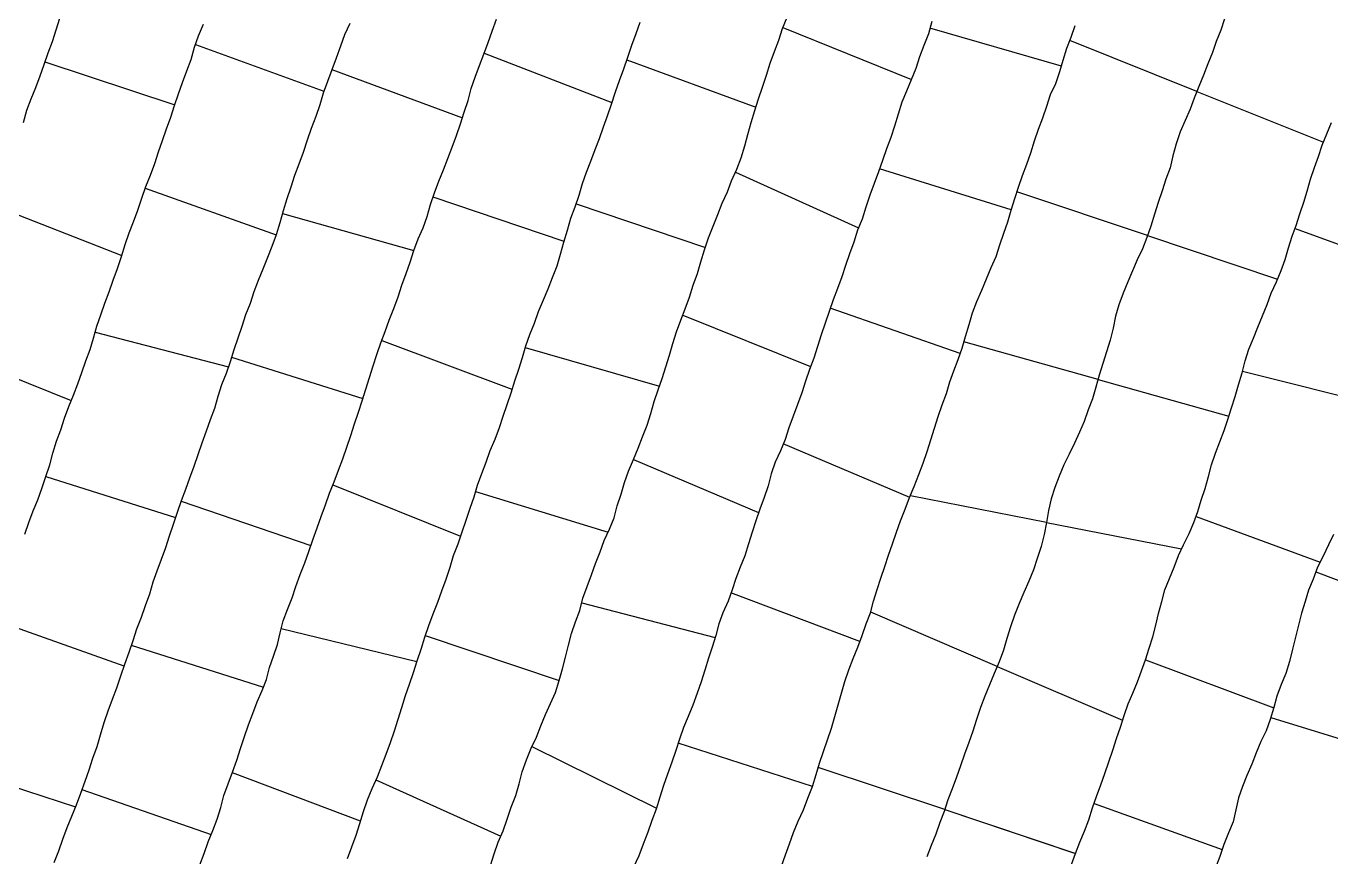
# Model space of a CAD drawing. Extents: x 703186 to 703989, y 1560402 to 1561368.
# Drawn here: x 703685.02 to 703727.81, y 1560788.26 to 1560815.5 of the extents above; entities that cross this region are included whole.
import ezdxf

# ---------------------------------------------------------------- set-up
doc = ezdxf.new("R2010")
doc.units = 0
doc.layers.add('10124_2002_REAL', color=30, linetype='Continuous')
doc.layers.add('AGROCAD PLL', color=7, linetype='Continuous')

msp = doc.modelspace()

# ---------------------------------------------------------------- linework, layer by layer
at = {"layer": '10124_2002_REAL'}
for points in [[(703686.1201, 1560815.7481), (703686.0017, 1560815.3615), (703685.8736, 1560814.9873), (703685.7374, 1560814.6138), (703685.609, 1560814.2267), (703685.4789, 1560813.8541), (703685.3284, 1560813.4766), (703685.1752, 1560813.1017), (703685.0338, 1560812.7283), (703684.9264, 1560812.3294)], [(703690.7174, 1560788.0053), (703690.8662, 1560788.3736), (703690.9969, 1560788.7527), (703691.1463, 1560789.1253), (703691.2876, 1560789.5058), (703691.4061, 1560789.8839), (703691.5089, 1560790.2805), (703691.6477, 1560790.6619), (703691.7922, 1560791.0447), (703691.9343, 1560791.4308), (703692.0589, 1560791.8175), (703692.1832, 1560792.2082), (703692.3187, 1560792.5949), (703692.4572, 1560792.9657), (703692.6007, 1560793.3435), (703692.7661, 1560793.7148), (703692.9064, 1560794.0836), (703693.0103, 1560794.4728), (703693.1417, 1560794.847), (703693.2709, 1560795.2217), (703693.356, 1560795.6133), (703693.4514, 1560796.0045), (703693.5933, 1560796.3758), (703693.7467, 1560796.7516), (703693.8708, 1560797.1283), (703694.0094, 1560797.5168), (703694.1645, 1560797.9028), (703694.2993, 1560798.274), (703694.4314, 1560798.661), (703694.5711, 1560799.0459), (703694.7001, 1560799.4225), (703694.8384, 1560799.8088), (703694.9745, 1560800.1872), (703695.1238, 1560800.5581), (703695.2698, 1560800.9385), (703695.415, 1560801.3162), (703695.5473, 1560801.6982), (703695.6723, 1560802.0759), (703695.7921, 1560802.4584), (703695.9193, 1560802.8444), (703696.0445, 1560803.2195), (703696.1641, 1560803.5964), (703696.2834, 1560803.9795), (703696.4067, 1560804.3573), (703696.5279, 1560804.7327), (703696.6581, 1560805.1164), (703696.7976, 1560805.4903), (703696.9304, 1560805.8605), (703697.0846, 1560806.2388), (703697.2239, 1560806.6179), (703697.3507, 1560807.0029), (703697.4892, 1560807.3898), (703697.6213, 1560807.7618), (703697.7429, 1560808.1443), (703697.8835, 1560808.5256), (703698.0436, 1560808.8869), (703698.1785, 1560809.2564), (703698.2836, 1560809.6514), (703698.4126, 1560810.033), (703698.5634, 1560810.4098), (703698.7069, 1560810.7827), (703698.8542, 1560811.1584), (703698.9933, 1560811.5295), (703699.1364, 1560811.9088), (703699.2718, 1560812.2924), (703699.3935, 1560812.6798), (703699.5158, 1560813.0618), (703699.6239, 1560813.4478), (703699.7486, 1560813.8283), (703699.8877, 1560814.2033), (703700.0315, 1560814.5806), (703700.1756, 1560814.956), (703700.31, 1560815.3304), (703700.4466, 1560815.7219)], [(703700.2489, 1560787.9846), (703700.3708, 1560788.3692), (703700.5101, 1560788.7433), (703700.6637, 1560789.1231), (703700.8, 1560789.5047), (703700.9318, 1560789.8947), (703701.0796, 1560790.272), (703701.1986, 1560790.6582), (703701.2946, 1560791.0481), (703701.429, 1560791.4454), (703701.5853, 1560791.8258), (703701.7671, 1560792.1936), (703701.9019, 1560792.5635), (703702.0619, 1560792.9348), (703702.2253, 1560793.2891), (703702.3836, 1560793.6568), (703702.5048, 1560794.0489), (703702.6175, 1560794.4263), (703702.7145, 1560794.8085), (703702.8134, 1560795.2081), (703702.9106, 1560795.5877), (703703.0442, 1560795.9723), (703703.1821, 1560796.3424), (703703.2863, 1560796.7409), (703703.4238, 1560797.1288), (703703.5607, 1560797.5054), (703703.6956, 1560797.8846), (703703.8499, 1560798.2653), (703703.9828, 1560798.6383), (703704.1571, 1560799.0097), (703704.3119, 1560799.3837), (703704.4039, 1560799.7723), (703704.5394, 1560800.1551), (703704.6513, 1560800.5324), (703704.7808, 1560800.9066), (703704.9443, 1560801.2882), (703705.1015, 1560801.6594), (703705.2362, 1560802.0352), (703705.387, 1560802.419), (703705.5162, 1560802.7978), (703705.6202, 1560803.1914), (703705.7477, 1560803.5704), (703705.8851, 1560803.9489), (703706.0069, 1560804.33), (703706.1246, 1560804.7133), (703706.233, 1560805.0908), (703706.3557, 1560805.472), (703706.4911, 1560805.8563), (703706.6403, 1560806.2284), (703706.7768, 1560806.6162), (703706.8989, 1560807.0069), (703707.0445, 1560807.3854), (703707.1532, 1560807.772), (703707.2753, 1560808.16), (703707.4059, 1560808.5518), (703707.5553, 1560808.9397), (703707.7088, 1560809.323), (703707.8561, 1560809.6977), (703708.0283, 1560810.0612), (703708.1588, 1560810.4296), (703708.3286, 1560810.8059), (703708.476, 1560811.179), (703708.5911, 1560811.5677), (703708.6934, 1560811.9499), (703708.7988, 1560812.343), (703708.9204, 1560812.7262), (703709.0423, 1560813.1083), (703709.1717, 1560813.4996), (703709.3019, 1560813.8847), (703709.4277, 1560814.2775), (703709.5689, 1560814.6637), (703709.7131, 1560815.0322), (703709.8258, 1560815.4148), (703709.9782, 1560815.7915)], [(703724.3258, 1560815.7409), (703724.1988, 1560815.3631), (703724.0526, 1560814.9974), (703723.9317, 1560814.6324), (703723.7769, 1560814.2628), (703723.6379, 1560813.887), (703723.486, 1560813.5162), (703723.3348, 1560813.1378), (703723.1937, 1560812.7713), (703723.0296, 1560812.4012), (703722.8693, 1560812.0285), (703722.744, 1560811.6433), (703722.6339, 1560811.2465), (703722.54, 1560810.8553), (703722.4015, 1560810.4773), (703722.281, 1560810.0995), (703722.1535, 1560809.7202), (703722.0303, 1560809.335), (703721.9062, 1560808.9438), (703721.7797, 1560808.5663), (703721.6324, 1560808.1919), (703721.4642, 1560807.8317), (703721.3095, 1560807.4758), (703721.1496, 1560807.1202), (703720.997, 1560806.741), (703720.8578, 1560806.3657), (703720.7538, 1560805.9846), (703720.6684, 1560805.5928), (703720.5726, 1560805.2012), (703720.4576, 1560804.8174), (703720.3373, 1560804.4382), (703720.2183, 1560804.0579), (703720.1085, 1560803.6658), (703719.9928, 1560803.2839), (703719.854, 1560802.9198), (703719.7211, 1560802.542), (703719.5705, 1560802.1855), (703719.4082, 1560801.8228), (703719.2329, 1560801.4659), (703719.0585, 1560801.1193), (703718.9044, 1560800.747), (703718.7588, 1560800.3752), (703718.6455, 1560800.0007), (703718.5496, 1560799.6189), (703718.485, 1560799.2292), (703718.4076, 1560798.8356), (703718.3138, 1560798.437), (703718.1815, 1560798.0504), (703718.0558, 1560797.6765), (703717.9084, 1560797.3001), (703717.7404, 1560796.9308), (703717.5917, 1560796.5655), (703717.4421, 1560796.1895), (703717.3068, 1560795.8081), (703717.1899, 1560795.4252), (703717.0718, 1560795.0427), (703716.9366, 1560794.658), (703716.7735, 1560794.2773), (703716.6207, 1560793.8991), (703716.4698, 1560793.5371), (703716.3243, 1560793.1563), (703716.188, 1560792.7713), (703716.0673, 1560792.389), (703715.943, 1560792.0103), (703715.8028, 1560791.6289), (703715.6678, 1560791.2477), (703715.5314, 1560790.8747), (703715.3908, 1560790.5007), (703715.2565, 1560790.1313), (703715.1308, 1560789.7547), (703714.9895, 1560789.3899), (703714.8562, 1560789.0089), (703714.7062, 1560788.6342), (703714.5638, 1560788.264)], [(703684.9847, 1560798.8443), (703685.1184, 1560799.2213), (703685.2607, 1560799.606), (703685.4088, 1560799.9694), (703685.5438, 1560800.3458), (703685.6759, 1560800.7313), (703685.7978, 1560801.1187), (703685.9023, 1560801.4997), (703686.0169, 1560801.8914), (703686.1667, 1560802.2596), (703686.2843, 1560802.6443), (703686.4206, 1560803.0273), (703686.5735, 1560803.3989), (703686.721, 1560803.7699), (703686.8568, 1560804.1482), (703686.9784, 1560804.5273), (703687.1201, 1560804.9022), (703687.2395, 1560805.2699), (703687.3399, 1560805.6586), (703687.4768, 1560806.0378), (703687.6074, 1560806.4116), (703687.7436, 1560806.7873), (703687.8814, 1560807.1663), (703688.018, 1560807.5517), (703688.1503, 1560807.9415), (703688.27, 1560808.335), (703688.4069, 1560808.7191), (703688.5481, 1560809.0801), (703688.6912, 1560809.4682), (703688.8166, 1560809.8562), (703688.9528, 1560810.2388), (703689.1037, 1560810.6157), (703689.2406, 1560810.9927), (703689.3705, 1560811.3759), (703689.4991, 1560811.7441), (703689.629, 1560812.1288), (703689.7664, 1560812.513), (703689.896, 1560812.8911), (703690.0205, 1560813.2759), (703690.1568, 1560813.6516), (703690.2975, 1560814.0268), (703690.4364, 1560814.4051), (703690.5422, 1560814.8019), (703690.6813, 1560815.1826), (703690.8364, 1560815.5567)], [(703695.6411, 1560815.5871), (703695.4685, 1560815.2166), (703695.329, 1560814.8363), (703695.1912, 1560814.4474), (703695.0498, 1560814.0656), (703694.9043, 1560813.6866), (703694.7706, 1560813.3026), (703694.6559, 1560812.9147), (703694.5227, 1560812.5331), (703694.3716, 1560812.1454), (703694.2402, 1560811.7589), (703694.1087, 1560811.3599), (703693.9681, 1560810.9756), (703693.8311, 1560810.599), (703693.7033, 1560810.2207), (703693.5728, 1560809.8404), (703693.4519, 1560809.4373), (703693.3429, 1560809.0484), (703693.2265, 1560808.6556), (703693.0846, 1560808.2776), (703692.9362, 1560807.9109), (703692.7901, 1560807.5327), (703692.635, 1560807.1576), (703692.4936, 1560806.7902), (703692.3683, 1560806.4055), (703692.2194, 1560806.0326), (703692.1041, 1560805.6479), (703691.9695, 1560805.2651), (703691.8373, 1560804.8851), (703691.713, 1560804.4882), (703691.5875, 1560804.1085), (703691.4338, 1560803.7438), (703691.3121, 1560803.3593), (703691.202, 1560802.9677), (703691.0643, 1560802.5936), (703690.9257, 1560802.2184), (703690.7913, 1560801.8273), (703690.6515, 1560801.4394), (703690.5242, 1560801.0598), (703690.383, 1560800.6822), (703690.2464, 1560800.309), (703690.1087, 1560799.9329), (703689.9778, 1560799.5497), (703689.845, 1560799.1656), (703689.7107, 1560798.779), (703689.5902, 1560798.3936), (703689.4529, 1560798.0158), (703689.3162, 1560797.6355), (703689.1785, 1560797.2655), (703689.0678, 1560796.8723), (703688.9309, 1560796.4889), (703688.7958, 1560796.1063), (703688.6484, 1560795.7284), (703688.5188, 1560795.3463), (703688.3962, 1560794.9598), (703688.2484, 1560794.5752), (703688.1209, 1560794.1836), (703687.9856, 1560793.8006), (703687.8485, 1560793.4225), (703687.7053, 1560793.0416), (703687.5765, 1560792.6567), (703687.4554, 1560792.2599), (703687.3413, 1560791.8672), (703687.2018, 1560791.4917), (703687.077, 1560791.1108), (703686.9483, 1560790.7354), (703686.8128, 1560790.3456), (703686.6644, 1560789.9613), (703686.5122, 1560789.5837), (703686.3557, 1560789.2126), (703686.2191, 1560788.8345), (703686.084, 1560788.453), (703685.9316, 1560788.0684)], [(703705.1503, 1560815.6168), (703705.018, 1560815.2444), (703704.8828, 1560814.8605), (703704.7502, 1560814.4655), (703704.6105, 1560814.0841), (703704.4678, 1560813.7083), (703704.3463, 1560813.3269), (703704.213, 1560812.9332), (703704.083, 1560812.5485), (703703.9457, 1560812.1812), (703703.8132, 1560811.8075), (703703.6721, 1560811.4381), (703703.5342, 1560811.0613), (703703.3939, 1560810.7011), (703703.2632, 1560810.331), (703703.15, 1560809.9485), (703703.0199, 1560809.5634), (703702.8809, 1560809.1946), (703702.768, 1560808.8006), (703702.6485, 1560808.4006), (703702.5331, 1560808.0157), (703702.4269, 1560807.6318), (703702.2743, 1560807.2463), (703702.1291, 1560806.8795), (703701.9781, 1560806.5093), (703701.8217, 1560806.1312), (703701.684, 1560805.7544), (703701.5352, 1560805.3802), (703701.4064, 1560805.0096), (703701.2965, 1560804.6283), (703701.1697, 1560804.2459), (703701.0401, 1560803.8634), (703700.9175, 1560803.4672), (703700.7918, 1560803.0801), (703700.6632, 1560802.7016), (703700.5356, 1560802.3241), (703700.396, 1560801.9449), (703700.2355, 1560801.5721), (703700.1023, 1560801.1974), (703699.958, 1560800.8232), (703699.8196, 1560800.4433), (703699.7021, 1560800.061), (703699.5739, 1560799.6819), (703699.4458, 1560799.2925), (703699.3122, 1560798.9054), (703699.1813, 1560798.5192), (703699.0297, 1560798.1326), (703698.918, 1560797.7455), (703698.7936, 1560797.3581), (703698.6518, 1560796.9774), (703698.5119, 1560796.6052), (703698.3592, 1560796.2166), (703698.2202, 1560795.8425), (703698.089, 1560795.4533), (703697.9671, 1560795.0663), (703697.8402, 1560794.6847), (703697.7166, 1560794.3016), (703697.5872, 1560793.9186), (703697.4561, 1560793.5389), (703697.3362, 1560793.1517), (703697.2151, 1560792.7684), (703697.0936, 1560792.3826), (703696.9663, 1560792.0016), (703696.8175, 1560791.6261), (703696.6748, 1560791.2519), (703696.5319, 1560790.8725), (703696.3634, 1560790.4982), (703696.2126, 1560790.1258), (703696.079, 1560789.7409), (703695.956, 1560789.3534), (703695.8355, 1560788.9674), (703695.6999, 1560788.5831), (703695.5529, 1560788.1988)], [(703714.7229, 1560815.649), (703714.6144, 1560815.2472), (703714.4651, 1560814.8668), (703714.326, 1560814.4874), (703714.2057, 1560814.1089), (703714.0517, 1560813.7419), (703713.8944, 1560813.3688), (703713.7464, 1560813.0006), (703713.6179, 1560812.6143), (703713.5068, 1560812.2211), (703713.3808, 1560811.8442), (703713.2365, 1560811.4774), (703713.1099, 1560811.0963), (703712.9726, 1560810.7233), (703712.8324, 1560810.3351), (703712.6982, 1560809.9524), (703712.5601, 1560809.5642), (703712.4398, 1560809.1743), (703712.2859, 1560808.8051), (703712.1703, 1560808.4171), (703712.0275, 1560808.037), (703711.8939, 1560807.654), (703711.7714, 1560807.2746), (703711.6294, 1560806.8966), (703711.4915, 1560806.5217), (703711.3602, 1560806.1424), (703711.2268, 1560805.7564), (703711.0971, 1560805.3809), (703710.9822, 1560804.9939), (703710.859, 1560804.6121), (703710.7116, 1560804.2416), (703710.5817, 1560803.8597), (703710.4583, 1560803.4729), (703710.3218, 1560803.0915), (703710.1749, 1560802.7124), (703710.0327, 1560802.3335), (703709.9118, 1560801.9503), (703709.7608, 1560801.5724), (703709.5919, 1560801.2064), (703709.4628, 1560800.82), (703709.3559, 1560800.4297), (703709.2246, 1560800.0408), (703709.0844, 1560799.6677), (703708.95, 1560799.2851), (703708.835, 1560798.9061), (703708.7119, 1560798.5241), (703708.5895, 1560798.1376), (703708.4458, 1560797.7645), (703708.3005, 1560797.3864), (703708.1742, 1560797.021), (703708.0441, 1560796.6484), (703707.8697, 1560796.2696), (703707.7424, 1560795.8992), (703707.6392, 1560795.5178), (703707.5186, 1560795.1402), (703707.3997, 1560794.7735), (703707.283, 1560794.3839), (703707.1666, 1560794.0005), (703707.0353, 1560793.6269), (703706.887, 1560793.2384), (703706.7382, 1560792.8713), (703706.5877, 1560792.5052), (703706.4555, 1560792.1261), (703706.3259, 1560791.7572), (703706.1949, 1560791.3737), (703706.0634, 1560790.9797), (703705.9298, 1560790.6047), (703705.8033, 1560790.2186), (703705.6877, 1560789.8325), (703705.5492, 1560789.4572), (703705.4083, 1560789.0715), (703705.2605, 1560788.6826), (703705.114, 1560788.3004), (703704.9435, 1560787.9328)], [(703709.7997, 1560787.9608), (703709.9318, 1560788.3271), (703710.0618, 1560788.6962), (703710.1908, 1560789.068), (703710.341, 1560789.4408), (703710.5158, 1560789.8118), (703710.659, 1560790.1893), (703710.8083, 1560790.5744), (703710.9323, 1560790.9614), (703711.0474, 1560791.3415), (703711.1766, 1560791.7209), (703711.3041, 1560792.0978), (703711.4372, 1560792.4827), (703711.5443, 1560792.8708), (703711.6565, 1560793.2487), (703711.7618, 1560793.636), (703711.8763, 1560794.0172), (703712.0068, 1560794.3948), (703712.1503, 1560794.7677), (703712.298, 1560795.1437), (703712.4413, 1560795.5229), (703712.5759, 1560795.9016), (703712.7187, 1560796.2692), (703712.8188, 1560796.6524), (703712.9359, 1560797.0313), (703713.0559, 1560797.4048), (703713.1854, 1560797.7887), (703713.3098, 1560798.1556), (703713.4341, 1560798.5298), (703713.5674, 1560798.9058), (703713.701, 1560799.2835), (703713.8489, 1560799.6672), (703713.9985, 1560800.0415), (703714.1519, 1560800.4031), (703714.2955, 1560800.799), (703714.4413, 1560801.1744), (703714.5714, 1560801.5506), (703714.6955, 1560801.9305), (703714.8184, 1560802.3135), (703714.9347, 1560802.7007), (703715.0665, 1560803.0797), (703715.2047, 1560803.4591), (703715.3209, 1560803.8353), (703715.4525, 1560804.2001), (703715.5896, 1560804.568), (703715.7194, 1560804.9402), (703715.8351, 1560805.3218), (703715.9516, 1560805.7109), (703716.065, 1560806.094), (703716.2077, 1560806.4715), (703716.362, 1560806.8385), (703716.516, 1560807.2099), (703716.6768, 1560807.5856), (703716.8317, 1560807.949), (703716.9573, 1560808.3255), (703717.0905, 1560808.7127), (703717.2146, 1560809.0843), (703717.3245, 1560809.4632), (703717.4449, 1560809.8477), (703717.5657, 1560810.2224), (703717.7031, 1560810.5972), (703717.8413, 1560810.9668), (703717.9686, 1560811.3475), (703718.0924, 1560811.7369), (703718.2296, 1560812.1162), (703718.3627, 1560812.4941), (703718.4968, 1560812.8772), (703718.6204, 1560813.2558), (703718.7926, 1560813.6203), (703718.9208, 1560814.0047), (703719.0314, 1560814.3866), (703719.1488, 1560814.7696), (703719.2971, 1560815.1401), (703719.4279, 1560815.5176)], [(703719.3097, 1560788.02), (703719.4418, 1560788.3757), (703719.5827, 1560788.7423), (703719.7293, 1560789.1119), (703719.8705, 1560789.4844), (703719.9936, 1560789.8688), (703720.1302, 1560790.2485), (703720.2729, 1560790.6261), (703720.3999, 1560791.0018), (703720.5349, 1560791.3777), (703720.6619, 1560791.7621), (703720.7854, 1560792.1408), (703720.9088, 1560792.519), (703721.0357, 1560792.9009), (703721.1683, 1560793.2782), (703721.3218, 1560793.6368), (703721.4662, 1560794.0015), (703721.604, 1560794.3676), (703721.7381, 1560794.7283), (703721.8556, 1560795.1038), (703721.9733, 1560795.4789), (703722.0735, 1560795.8584), (703722.1641, 1560796.2419), (703722.2709, 1560796.6352), (703722.3731, 1560797.0165), (703722.5162, 1560797.3886), (703722.669, 1560797.7619), (703722.811, 1560798.1489), (703722.9775, 1560798.4975), (703723.1626, 1560798.8618), (703723.3205, 1560799.2283), (703723.4507, 1560799.5827), (703723.5594, 1560799.9552), (703723.688, 1560800.3414), (703723.7972, 1560800.7353), (703723.9023, 1560801.119), (703724.0262, 1560801.5006), (703724.1727, 1560801.8712), (703724.3132, 1560802.2395), (703724.4391, 1560802.6055), (703724.5558, 1560802.9816), (703724.6694, 1560803.3605), (703724.7797, 1560803.7427), (703724.9015, 1560804.129), (703724.9996, 1560804.5229), (703725.1267, 1560804.9061), (703725.2767, 1560805.264), (703725.4154, 1560805.6318), (703725.57, 1560806.0046), (703725.7205, 1560806.3754), (703725.8597, 1560806.7455), (703726.0314, 1560807.1128), (703726.1817, 1560807.4818), (703726.3136, 1560807.8437), (703726.424, 1560808.2282), (703726.5449, 1560808.6076), (703726.6747, 1560808.9628), (703726.792, 1560809.3404), (703726.9224, 1560809.7277), (703727.035, 1560810.0893), (703727.142, 1560810.4768), (703727.2734, 1560810.8593), (703727.4073, 1560811.2237), (703727.5287, 1560811.5927), (703727.6778, 1560811.9676), (703727.8381, 1560812.3338)], [(703727.9013, 1560798.8289), (703727.7351, 1560798.4899), (703727.5616, 1560798.1168), (703727.3738, 1560797.7581), (703727.2293, 1560797.3717), (703727.0802, 1560797.004), (703726.9702, 1560796.6383), (703726.8537, 1560796.2512), (703726.7546, 1560795.86), (703726.6492, 1560795.4696), (703726.5532, 1560795.074), (703726.4569, 1560794.6678), (703726.3345, 1560794.2799), (703726.1863, 1560793.915), (703726.0441, 1560793.536), (703725.9428, 1560793.1584), (703725.8243, 1560792.7728), (703725.6866, 1560792.3996), (703725.513, 1560792.0456), (703725.3646, 1560791.6725), (703725.2202, 1560791.3019), (703725.0583, 1560790.9368), (703724.9116, 1560790.5732), (703724.7873, 1560790.1966), (703724.6996, 1560789.8085), (703724.6035, 1560789.4164), (703724.4577, 1560789.0503), (703724.3045, 1560788.6703), (703724.1723, 1560788.2811), (703724.0294, 1560787.9014)]]:
    msp.add_lwpolyline(points, dxfattribs=at)
at = {"layer": 'AGROCAD PLL', "color": 3, "true_color": 0x00ff00}
for points in [[(703709.8418, 1560815.4544), (703714.0551, 1560813.7499)], [(703709.8418, 1560815.4544), (703714.0551, 1560813.7499)], [(703718.9737, 1560814.1875), (703714.6652, 1560815.4353)], [(703690.5778, 1560814.8995), (703694.7907, 1560813.3602)], [(703723.421, 1560813.3536), (703719.2492, 1560815.0205)], [(703723.421, 1560813.3536), (703719.2492, 1560815.0205)], [(703700.0416, 1560814.6068), (703704.2347, 1560812.9973)], [(703704.7219, 1560814.3884), (703708.9559, 1560812.8375)], [(703685.6422, 1560814.3267), (703689.9032, 1560812.9133)], [(703723.421, 1560813.3536), (703727.5697, 1560811.6958)], [(703717.3267, 1560809.4701), (703713.009, 1560810.8221)], [(703698.367, 1560809.8982), (703702.6621, 1560808.4463)], [(703703.0576, 1560809.675), (703707.3023, 1560808.241)], [(703721.801, 1560808.6299), (703717.5153, 1560810.066)], [(703721.801, 1560808.6299), (703717.5153, 1560810.066)], [(703683.9676, 1560809.6204), (703688.1621, 1560807.9802)], [(703693.4279, 1560809.3516), (703697.7423, 1560808.1424)], [(703693.4279, 1560809.3516), (703697.7422, 1560808.1424)], [(703726.64, 1560808.8678), (703730.9064, 1560807.3088)], [(703721.801, 1560808.6299), (703726.0671, 1560807.2003)], [(703706.5571, 1560806.0208), (703710.7505, 1560804.3394)], [(703715.6574, 1560804.7625), (703711.3969, 1560806.2483)], [(703687.2885, 1560805.4597), (703691.6608, 1560804.3304)], [(703682.3169, 1560804.9058), (703686.504, 1560803.23)], [(703691.761, 1560804.6416), (703696.0678, 1560803.2928)], [(703720.1779, 1560803.9135), (703724.4719, 1560802.7111)], [(703714.0009, 1560800.0471), (703709.8542, 1560801.8062)], [(703704.9457, 1560801.2915), (703709.045, 1560799.5554)], [(703685.676, 1560800.7315), (703689.9242, 1560799.3947)], [(703695.0835, 1560800.458), (703699.2676, 1560798.7737)], [(703690.1062, 1560799.9257), (703694.3664, 1560798.4705)], [(703718.4847, 1560799.2278), (703714.0253, 1560800.1048)], [(703718.4847, 1560799.2278), (703714.0253, 1560800.1048)], [(703718.4847, 1560799.2278), (703722.9106, 1560798.3575)], [(703712.3664, 1560795.3246), (703708.1396, 1560796.9219)], [(703703.2484, 1560796.5959), (703707.6186, 1560795.4532)], [(703683.9809, 1560796.0298), (703688.2318, 1560794.5243)], [(703716.8714, 1560794.5058), (703712.7224, 1560796.2834)], [(703716.8714, 1560794.5058), (703712.7224, 1560796.2834)], [(703716.8714, 1560794.5058), (703712.7239, 1560796.2827)], [(703716.8714, 1560794.5058), (703712.7239, 1560796.2827)], [(703688.4729, 1560795.2016), (703692.8085, 1560793.8263)], [(703721.7348, 1560794.7194), (703725.942, 1560793.1552)], [(703721.7348, 1560794.7194), (703725.9418, 1560793.1553)], [(703716.8714, 1560794.5058), (703720.9836, 1560792.7441)], [(703725.8427, 1560792.8326), (703730.1697, 1560791.5029)], [(703682.3528, 1560791.3052), (703686.6408, 1560789.9028)], [(703691.7858, 1560791.0277), (703695.9844, 1560789.4428)], [(703686.8566, 1560790.4716), (703691.0953, 1560788.9982)], [(703696.4964, 1560790.7936), (703700.5934, 1560788.9493)], [(703720.0462, 1560790.0149), (703724.2478, 1560788.5034)], [(703715.1504, 1560789.8133), (703719.4435, 1560788.3804)], [(703715.1504, 1560789.8133), (703719.4436, 1560788.3803)]]:
    msp.add_lwpolyline(points, dxfattribs=at)
at = {"layer": 'AGROCAD PLL', "color": 1, "true_color": 0xff0000}
for points in [[(703695.0544, 1560814.0779), (703699.3347, 1560812.4927)], [(703688.9319, 1560810.1802), (703693.2254, 1560808.6518)], [(703688.9319, 1560810.1802), (703693.2251, 1560808.6519)], [(703696.6866, 1560805.1927), (703700.9583, 1560803.5989)], [(703720.1779, 1560803.9135), (703715.7814, 1560805.1447)], [(703720.1779, 1560803.9135), (703715.7814, 1560805.1447)], [(703701.3936, 1560804.9651), (703705.7936, 1560803.6969)], [(703724.9146, 1560804.1818), (703729.4025, 1560803.0641)], [(703699.758, 1560800.2427), (703704.1083, 1560798.9057)], [(703727.316, 1560797.6035), (703731.5862, 1560796.0066)], [(703693.3908, 1560795.756), (703697.836, 1560794.672)], [(703693.3908, 1560795.756), (703697.8361, 1560794.6719)], [(703698.1126, 1560795.5232), (703702.503, 1560794.0432)], [(703698.1126, 1560795.5232), (703702.5031, 1560794.0432)], [(703701.6141, 1560791.8841), (703705.6976, 1560789.8656)], [(703710.809, 1560790.5764), (703706.4066, 1560791.987)]]:
    msp.add_lwpolyline(points, dxfattribs=at)
at = {"layer": 'AGROCAD PLL', "color": 5, "true_color": 0x0000ff}
for points in [[(703708.2842, 1560810.7074), (703712.3198, 1560808.8864)], [(703723.3918, 1560799.4224), (703727.4622, 1560797.927)], [(703715.1504, 1560789.8133), (703711.0038, 1560791.1974)], [(703715.1504, 1560789.8133), (703711.0038, 1560791.1974)]]:
    msp.add_lwpolyline(points, dxfattribs=at)

doc.saveas('drawing.dxf')
